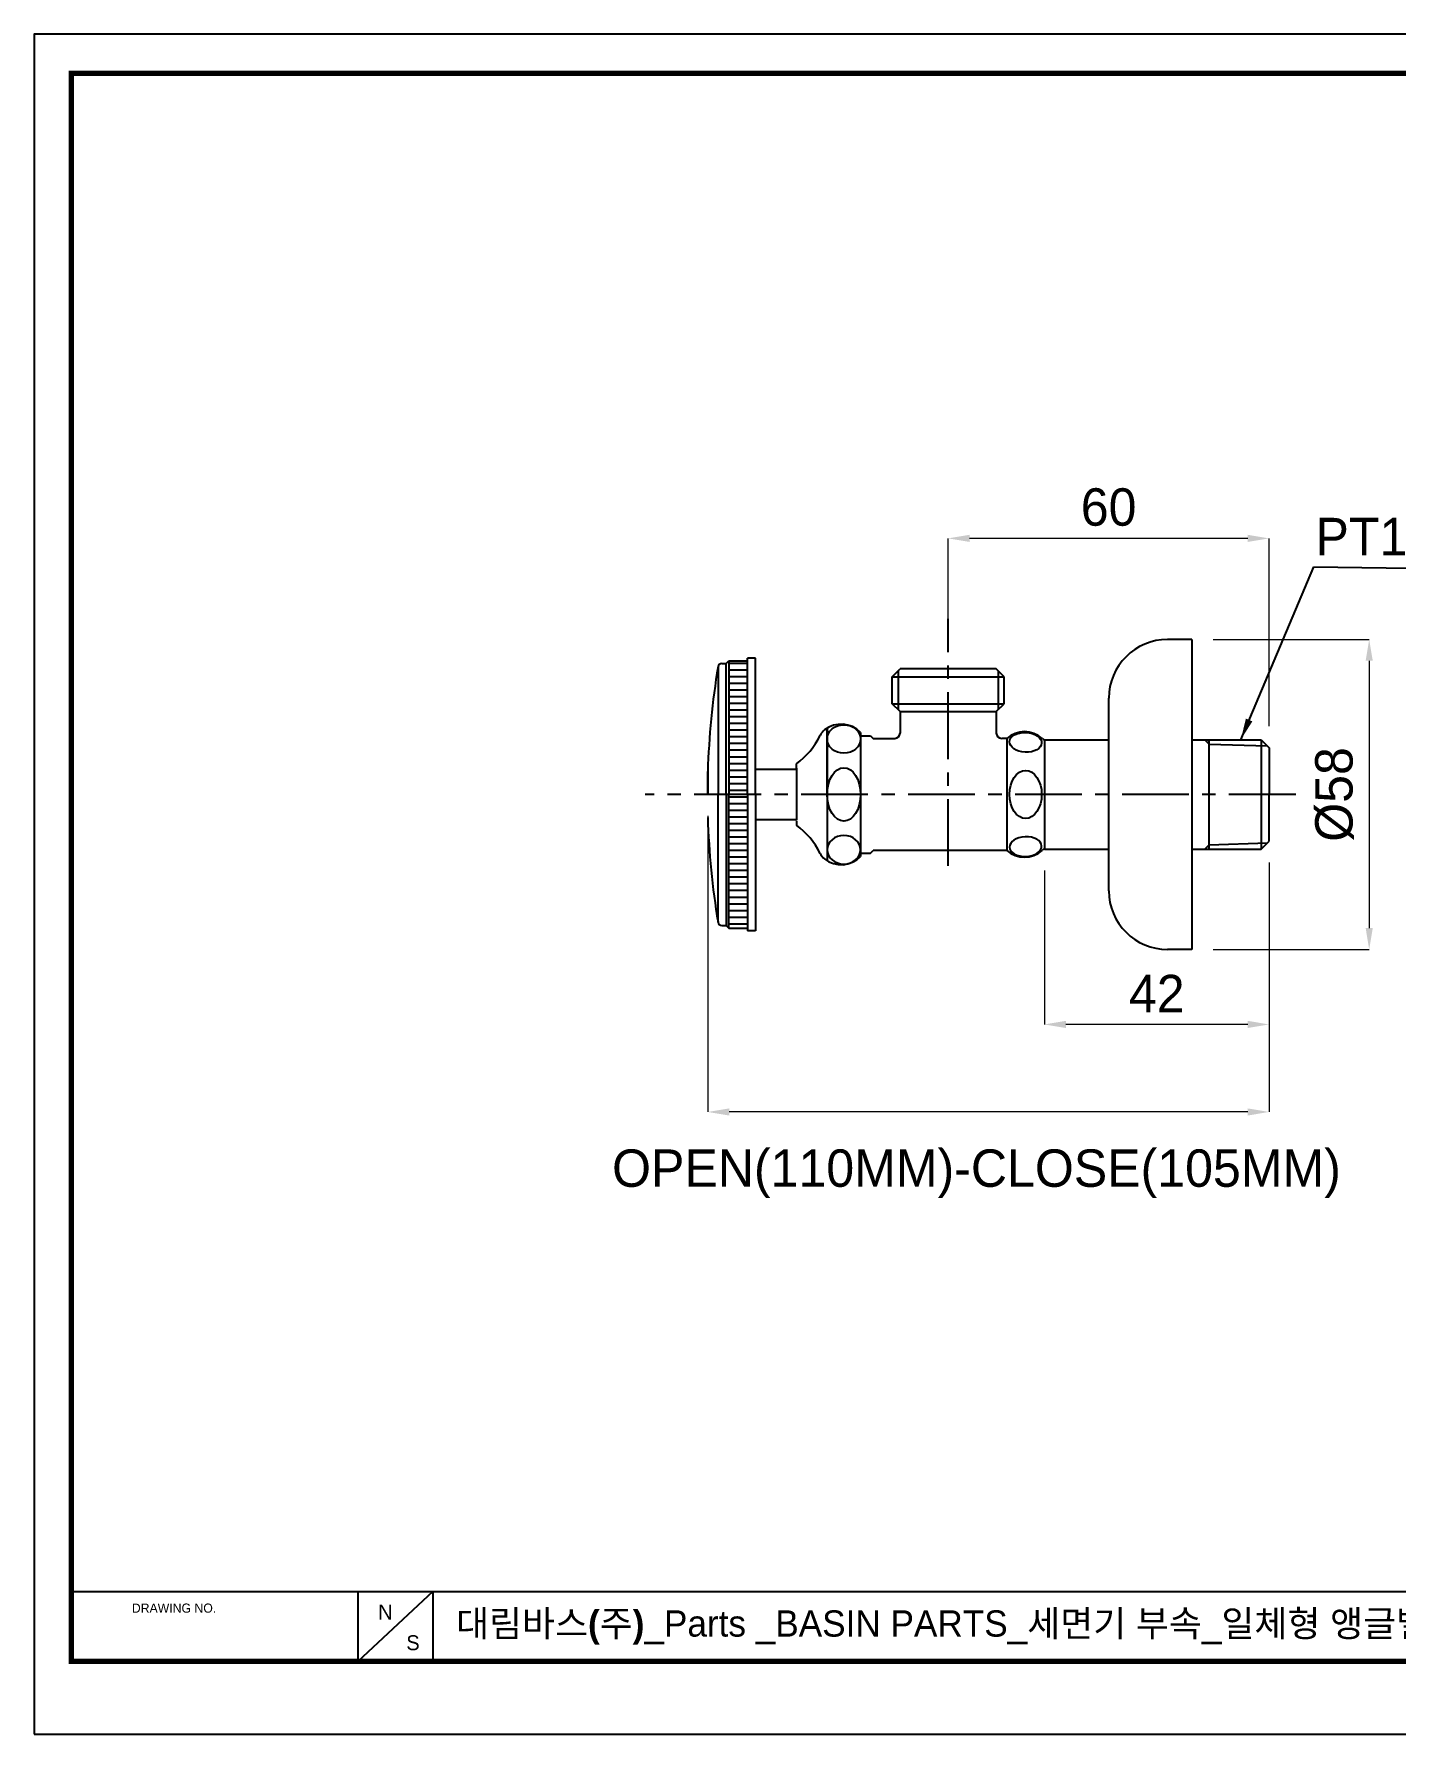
# Model space of a CAD drawing. Extents: x 0 to 434, y 0 to 318.
# Drawn here: x 0 to 254.7, y 0 to 318 of the extents above; entities that cross this region are included whole.
import ezdxf

# ---------------------------------------------------------------- set-up
doc = ezdxf.new("R2010")
doc.units = 0
doc.header["$LTSCALE"] = 10
doc.header["$MEASUREMENT"] = 0
doc.header["$PDMODE"] = 3
doc.header["$PDSIZE"] = -10
doc.linetypes.add('CENTER', pattern=[2, 1.25, -0.25, 0.25, -0.25])
doc.layers.get('0').update_dxf_attribs({"linetype": 'CONTINUOUS'})
doc.layers.get('DEFPOINTS').update_dxf_attribs({"linetype": 'CONTINUOUS'})
for name, color, linetype in [('DIM & TEXT', 4, 'CONTINUOUS'), ('DWG', 7, 'CONTINUOUS'), ('HIDDEN THIN', 40, 'CONTINUOUS')]:
    doc.layers.add(name, color=color, linetype=linetype)
doc.styles.add('Daelim Dimension', font='')
doc.styles.get('Daelim Dimension').set_extended_font_data('나눔고딕')
doc.dimstyles.new('A3', dxfattribs={"dimtxt": 3, "dimasz": 4, "dimexe": 1.25, "dimexo": 0.3, "dimtad": 1, "dimdec": 4, "dimdsep": 46, "dimcen": 0, "dimclrd": 5, "dimclre": 5, "dimclrt": 7, "dimadec": 4, "dimazin": 2, "dimtfac": 1, "dimtdec": 4, "dimtmove": 0, "dimatfit": 3, "dimfxl": 1.25, "dimarcsym": 0})
doc.dimstyles.new('DEFAULT', dxfattribs={"dimscale": 2, "dimtxt": 2, "dimasz": 2, "dimexe": 0, "dimexo": 2, "dimgap": 1, "dimtad": 1, "dimdec": 0, "dimzin": 9, "dimdsep": 46, "dimtxsty": 'Daelim Dimension', "dimcen": 0.5, "dimclrd": 5, "dimclre": 5, "dimclrt": 256, "dimadec": 1, "dimazin": 0, "dimtfac": 1, "dimtdec": 0, "dimtix": 1, "dimtmove": 0, "dimatfit": 3, "dimfxl": 1, "dimtolj": 1, "dimtzin": 1, "dimlwd": 9, "dimlwe": 9, "dimarcsym": 0})

# ---------------------------------------------------------------- blocks, each defined once
blk = doc.blocks.new('*D0')
at = {"color": 5, "lineweight": 9, "ltscale": 0.5, "transparency": 16777216}
for p, q in [((220.46, 204.75), (249.65, 204.75)), ((249.65, 200.75), (249.65, 150.75)), ((220.46, 146.75), (249.65, 146.75))]:
    blk.add_line(p, q, dxfattribs=at)
at = {"color": 5, "ltscale": 0.5, "transparency": 16777216}
for points in [[(248.99, 200.75), (250.32, 200.75), (249.65, 204.75)], [(248.99, 150.75), (250.32, 150.75), (249.65, 146.75)]]:
    blk.add_solid(points, dxfattribs=at)
at = {"layer": 'DEFPOINTS', "color": 0, "ltscale": 0.5, "transparency": 16777216}
for p in [(216.46, 204.75), (216.46, 146.75), (249.65, 146.75)]:
    blk.add_point(p, dxfattribs=at)
at = {"color": 7, "ltscale": 0.5, "transparency": 16777216, "insert": (243.18, 175.75), "char_height": 7, "attachment_point": 5, "rotation": 90, "style": 'Daelim Dimension'}
blk.add_mtext('\\A1;%%C58', dxfattribs=at)
blk = doc.blocks.new('*D1')
at = {"color": 5, "lineweight": 9, "ltscale": 0.5, "transparency": 16777216}
for p, q in [((170.93, 203.25), (170.93, 223.65)), ((226.93, 223.65), (174.93, 223.65)), ((230.93, 188.5), (230.93, 223.65))]:
    blk.add_line(p, q, dxfattribs=at)
at = {"color": 5, "ltscale": 0.5, "transparency": 16777216}
for points in [[(174.93, 224.32), (174.93, 222.99), (170.93, 223.65)], [(226.93, 224.32), (226.93, 222.99), (230.93, 223.65)]]:
    blk.add_solid(points, dxfattribs=at)
at = {"layer": 'DEFPOINTS', "color": 0, "ltscale": 0.5, "transparency": 16777216}
for p in [(170.93, 223.65), (170.93, 199.25), (230.93, 184.5)]:
    blk.add_point(p, dxfattribs=at)
at = {"color": 7, "ltscale": 0.5, "transparency": 16777216, "insert": (200.93, 229.47), "char_height": 7, "attachment_point": 5, "style": 'Daelim Dimension'}
blk.add_mtext('\\A1;60', dxfattribs=at)
blk = doc.blocks.new('*D2')
at = {"color": 5, "lineweight": 9, "ltscale": 0.5, "transparency": 16777216}
for p, q in [((230.93, 163), (230.93, 132.73)), ((188.93, 161.5), (188.93, 132.73)), ((226.93, 132.73), (192.93, 132.73))]:
    blk.add_line(p, q, dxfattribs=at)
at = {"color": 5, "ltscale": 0.5, "transparency": 16777216}
for points in [[(192.93, 133.4), (192.93, 132.06), (188.93, 132.73)], [(226.93, 133.4), (226.93, 132.06), (230.93, 132.73)]]:
    blk.add_solid(points, dxfattribs=at)
at = {"layer": 'DEFPOINTS', "color": 0, "ltscale": 0.5, "transparency": 16777216}
for p in [(188.93, 165.5), (230.93, 167), (188.93, 132.73)]:
    blk.add_point(p, dxfattribs=at)
at = {"color": 7, "ltscale": 0.5, "transparency": 16777216, "insert": (209.93, 138.51), "char_height": 7, "attachment_point": 5, "style": 'Daelim Dimension'}
blk.add_mtext('\\A1;42', dxfattribs=at)
blk = doc.blocks.new('*D3')
at = {"color": 5, "lineweight": 9, "ltscale": 0.5, "transparency": 16777216}
for p, q in [((125.98, 171.75), (125.98, 116.36)), ((230.93, 162.67), (230.93, 116.36)), ((226.93, 116.36), (129.98, 116.36))]:
    blk.add_line(p, q, dxfattribs=at)
at = {"color": 5, "ltscale": 0.5, "transparency": 16777216}
for points in [[(129.98, 117.02), (129.98, 115.69), (125.98, 116.36)], [(226.93, 117.02), (226.93, 115.69), (230.93, 116.36)]]:
    blk.add_solid(points, dxfattribs=at)
at = {"layer": 'DEFPOINTS', "color": 0, "ltscale": 0.5, "transparency": 16777216}
for p in [(125.98, 175.75), (230.93, 166.67), (125.98, 116.36)]:
    blk.add_point(p, dxfattribs=at)
at = {"color": 2, "ltscale": 0.5, "transparency": 16777216, "insert": (176.22, 104.8), "char_height": 7, "attachment_point": 5, "style": 'Daelim Dimension'}
blk.add_mtext('\\A1;OPEN(110MM)-CLOSE(105MM)', dxfattribs=at)

msp = doc.modelspace()

# ---------------------------------------------------------------- linework, layer by layer
at = {"ltscale": 0.5}
for p, q in [((179.910038, 199.2455139), (161.9550362, 199.2455139)), ((148.2957726, 175.7455139), (148.2957726, 188.1473465)), ((148.2957726, 188.1473465), (148.2957726, 163.3436813)), ((185.4198856, 171.2455444), (185.4198856, 171.2455444)), ((6.9787941, 13.616478), (6.9787941, 13.616478))]:
    msp.add_line(p, q, dxfattribs=at)
at = {"color": 5}
msp.add_line((6.9787941, 26.6445923), (356.4369831, 26.6445923), dxfattribs=at)
at = {"color": 5, "ltscale": 40}
for p, q in [((60.5459213, 26.6445923), (60.5459213, 13.5670319)), ((60.5459213, 26.6445923), (60.5459213, 13.5670319)), ((74.5421562, 26.6445923), (60.5459213, 13.5670319)), ((74.5421562, 26.6445923), (60.5459213, 13.5670319)), ((74.5421562, 26.6445923), (74.5421562, 13.5670319)), ((74.5421562, 26.6445923), (74.5421562, 13.5670319))]:
    msp.add_line(p, q, dxfattribs=at)
at = {"ltscale": 0.5}
msp.add_lwpolyline([(0, 0), (434, 0), (434, 318), (0, 318)], close=True, dxfattribs=at)
at = {"color": 5, "linetype": 'ByBlock', "lineweight": 200, "const_width": 1}
msp.add_lwpolyline([(6.9787941, 13.616478), (426.9787941, 13.616478), (426.9787941, 310.616478), (6.9787941, 310.616478)], close=True, dxfattribs=at)
at = {"ltscale": 0.5}
for centre, major_axis, ratio in [((151.4207726, 186.1235809), (-3.125, 0), 0.854074707), ((185.4088402, 185.4927368), (-3, 0.1273575), 0.6139686599), ((151.4207726, 175.7455139), (0, 5), 0.625), ((185.4088402, 175.7455139), (0, -4.5), 0.6666666667)]:
    msp.add_ellipse(centre, major_axis=major_axis, ratio=ratio, dxfattribs=at)
at = {"ltscale": 0.5, "extrusion": (0, 0, -1)}
for centre, major_axis, ratio in [((151.4207726, 165.4000473), (-3.125, 0), 0.854074707), ((185.4088402, 165.998291), (-3, -0.1273575), 0.6139686599)]:
    msp.add_ellipse(centre, major_axis=major_axis, ratio=ratio, dxfattribs=at)
at = {"layer": 'DIM & TEXT', "color": 1, "linetype": 'CENTER'}
for p, q in [((170.9325371, 162.3787155), (170.9325371, 208.6014023)), ((235.9325371, 175.7455139), (114.3018723, 175.7455139))]:
    msp.add_line(p, q, dxfattribs=at)
at = {"layer": 'DIM & TEXT', "color": 3}
for p, q in [((160.4550362, 197.7455139), (181.410038, 197.7455139)), ((160.4550362, 192.7230148), (181.410038, 192.7230148)), ((229.4325371, 185.9955139), (229.4325371, 165.4955139))]:
    msp.add_line(p, q, dxfattribs=at)
at = {"layer": 'DIM & TEXT', "color": 0}
for p, q in [((161.9325371, 191.2455139), (179.9325371, 191.2455139)), ((154.5457726, 187.3455124), (154.5457726, 164.1455154)), ((181.8851452, 186.2455139), (181.8851452, 165.2455139)), ((188.9325371, 185.9955139), (188.9325371, 165.4955139)), ((142.5457726, 180.6455154), (142.5457726, 170.9955139))]:
    msp.add_line(p, q, dxfattribs=at)
at = {"layer": 'DIM & TEXT', "color": 0, "lineweight": 30}
msp.add_line((125.9780483, 180.045517), (125.9780483, 175.7455139), dxfattribs=at)
at = {"layer": 'DWG', "color": 0}
for p, q in [((216.4627075, 204.7455139), (211.9627075, 204.7455139)), ((216.4627075, 204.7455139), (216.4627075, 146.7455139)), ((129.4142761, 200.2455139), (129.9142761, 200.7455139)), ((129.9142761, 200.7455139), (129.9142761, 175.7455139)), ((129.9142761, 200.7455139), (133.4142761, 200.7455139)), ((134.9142761, 201.2455139), (133.4142761, 201.2455139)), ((133.4142761, 175.7455139), (133.4142761, 201.2455139)), ((134.9142761, 180.4955139), (134.9142761, 201.2455139)), ((127.9001122, 199.660965), (127.9001122, 175.7455139)), ((128.5905247, 200.2455139), (129.4142761, 200.2455139)), ((129.4142761, 175.7455139), (129.4142761, 200.2455139)), ((160.4550362, 197.7455139), (161.9550362, 199.2455139)), ((160.4550362, 192.7230148), (160.4550362, 197.7455139)), ((181.410038, 197.7455139), (179.910038, 199.2455139)), ((181.410038, 192.7230148), (181.410038, 197.7455139)), ((161.9325371, 191.2455139), (160.4550362, 192.7230148)), ((161.9325371, 191.2455139), (161.9325371, 187.2455139)), ((179.9325371, 191.2455139), (181.410038, 192.7230148)), ((179.9325371, 191.2455139), (179.9325371, 187.2455139)), ((200.9627075, 157.7455139), (200.9627075, 193.7455139)), ((154.5457726, 186.7455139), (156.4325371, 186.7455139)), ((156.4325371, 186.7455139), (156.9325371, 186.2455139)), ((156.9325371, 186.2455139), (160.9325371, 186.2455139)), ((181.8851452, 186.2455139), (180.9325371, 186.2455139)), ((188.9325371, 185.9955139), (200.9627075, 185.9955139)), ((216.4627075, 185.9955139), (229.4325371, 185.9955139)), ((229.4325371, 185.9955139), (230.9325371, 184.4955139)), ((230.9325371, 184.4955139), (230.9325371, 175.7455139)), ((142.5457726, 180.6455154), (142.5457726, 181.4955139)), ((134.9142761, 175.7455139), (134.9142761, 180.4955139)), ((134.9142761, 180.4955139), (142.5457726, 180.4955139)), ((127.9001122, 151.8300629), (127.9001122, 175.7455139)), ((129.4142761, 175.7455139), (129.4142761, 151.2455139)), ((129.9142761, 150.7455139), (129.9142761, 175.7455139)), ((133.4142761, 175.7455139), (133.4142761, 150.2455139)), ((134.9142761, 175.7455139), (134.9142761, 170.9955139)), ((230.9325371, 166.9955139), (230.9325371, 175.7455139)), ((134.9142761, 170.9955139), (134.9142761, 150.2455139)), ((142.5457726, 170.9955139), (134.9142761, 170.9955139)), ((142.5457726, 170.8455124), (142.5457726, 169.9955139)), ((188.9325371, 165.4955139), (200.9627075, 165.4955139)), ((216.4627075, 165.4955139), (229.4325371, 165.4955139)), ((229.4325371, 165.4955139), (230.9325371, 166.9955139)), ((154.5457726, 164.7455139), (156.4325371, 164.7455139)), ((156.4325371, 164.7455139), (156.9325371, 165.2455139)), ((181.8851452, 165.2455139), (156.9325371, 165.2455139)), ((128.5905247, 151.2455139), (129.4142761, 151.2455139)), ((129.4142761, 151.2455139), (129.9142761, 150.7455139)), ((129.9142761, 150.7455139), (133.4142761, 150.7455139)), ((134.9142761, 150.2455139), (133.4142761, 150.2455139)), ((216.4627075, 146.7455139), (211.9627075, 146.7455139))]:
    msp.add_line(p, q, dxfattribs=at)
at = {"layer": 'DWG', "color": 3}
msp.add_line((219.7451077, 165.4955139), (219.7451077, 185.9681931), dxfattribs=at)
at = {"layer": 'DWG', "color": 0}
for centre, radius, start, end in [((211.9627075, 193.7455139), 11, 90, 180), ((270.9142761, 175.7455139), 145, 170.506704384, 178.300617031), ((128.5905247, 199.545517), 0.7, 90, 170.506704384), ((149.683939, 185.4625092), 3, 128.417881147, 154.171630112), ((150.9267254, 183.8955154), 5, 43.630252757, 128.417881147), ((134.3821602, 192.8689651), 14, 305.66970927, 334.171630112), ((160.9325371, 187.2455139), 1, 270, 0), ((180.9325371, 187.2455139), 1, 180, 270), ((185.1923351, 182.4955139), 5, 48.590370993, 131.409629007), ((188.9325371, 186.4955139), 0.5, 209.999985077, 270), ((270.9142761, 175.7455139), 145, 181.699382969, 189.493295616), ((134.3821602, 158.6220627), 14, 25.828369888, 54.33029073), ((188.9325371, 164.9955139), 0.5, 90, 150.000014923), ((149.683939, 166.0285187), 3, 205.828369888, 231.582118853), ((150.9267254, 167.5955124), 5, 231.582118853, 316.369747243), ((185.1923351, 168.9955139), 5, 228.590370993, 311.409629007), ((211.9627075, 157.7455139), 11, 180, 270), ((128.5905247, 151.9455109), 0.7, 189.493295616, 270)]:
    msp.add_arc(centre, radius, start, end, dxfattribs=at)
at = {"layer": 'HIDDEN THIN', "color": 0}
for p, q in [((133.4142761, 200.2552032), (129.9142761, 200.2552032)), ((133.4142761, 199.0052032), (129.9142761, 199.0052032)), ((133.4142761, 197.7552032), (129.9142761, 197.7552032)), ((133.4142761, 196.5052032), (129.9142761, 196.5052032)), ((133.4142761, 195.2552032), (129.9142761, 195.2552032)), ((133.4142761, 194.0052032), (129.9142761, 194.0052032)), ((133.4142761, 192.7552032), (129.9142761, 192.7552032)), ((133.4142761, 191.5052032), (129.9142761, 191.5052032)), ((133.4142761, 190.2552032), (129.9142761, 190.2552032)), ((133.4142761, 189.0052032), (129.9142761, 189.0052032)), ((133.4142761, 187.7552032), (129.9142761, 187.7552032)), ((133.4142761, 186.5052032), (129.9142761, 186.5052032)), ((133.4142761, 185.2552032), (129.9142761, 185.2552032)), ((133.4142761, 184.0052032), (129.9142761, 184.0052032)), ((133.4142761, 182.7552032), (129.9142761, 182.7552032)), ((133.4142761, 181.5052032), (129.9142761, 181.5052032)), ((133.4142761, 180.2552032), (129.9142761, 180.2552032)), ((133.4142761, 179.0052032), (129.9142761, 179.0052032)), ((133.4142761, 177.7552032), (129.9142761, 177.7552032)), ((133.4142761, 176.5052032), (129.9142761, 176.5052032)), ((133.4142761, 175.2552032), (129.9142761, 175.2552032)), ((133.4142761, 174.0052032), (129.9142761, 174.0052032)), ((133.4142761, 172.7552032), (129.9142761, 172.7552032)), ((133.4142761, 171.5052032), (129.9142761, 171.5052032)), ((133.4142761, 170.2552032), (129.9142761, 170.2552032)), ((133.4142761, 169.0052032), (129.9142761, 169.0052032)), ((133.4142761, 167.7552032), (129.9142761, 167.7552032)), ((133.4142761, 166.5052032), (129.9142761, 166.5052032)), ((133.4142761, 165.2552032), (129.9142761, 165.2552032)), ((133.4142761, 164.0052032), (129.9142761, 164.0052032)), ((133.4142761, 162.7552032), (129.9142761, 162.7552032)), ((133.4142761, 161.5052032), (129.9142761, 161.5052032)), ((133.4142761, 160.2552032), (129.9142761, 160.2552032)), ((133.4142761, 159.0052032), (129.9142761, 159.0052032)), ((133.4142761, 157.7552032), (129.9142761, 157.7552032)), ((133.4142761, 156.5052032), (129.9142761, 156.5052032)), ((133.4142761, 155.2552032), (129.9142761, 155.2552032)), ((133.4142761, 154.0052032), (129.9142761, 154.0052032)), ((133.4142761, 152.7552032), (129.9142761, 152.7552032)), ((133.4142761, 151.5052032), (129.9142761, 151.5052032))]:
    msp.add_line(p, q, dxfattribs=at)
at = {"layer": 'HIDDEN THIN', "color": 3}
for p, q in [((161.5825367, 198.8730164), (161.5825367, 191.5955124)), ((180.2825375, 198.8730164), (180.2825375, 191.5955124)), ((218.9325371, 185.9681931), (219.7451077, 185.1556244)), ((219.7451077, 185.1556244), (230.6120205, 184.8160324)), ((218.9325371, 165.5228348), (219.7451077, 166.3354034)), ((219.7451077, 166.3354034), (230.6120205, 166.6749954))]:
    msp.add_line(p, q, dxfattribs=at)

# ---------------------------------------------------------------- texts
at = {"color": 5, "ltscale": 40, "style": 'Daelim Dimension'}
msp.add_text('DRAWING NO.', height=1.712674179, dxfattribs=at).set_placement((18.2940636, 22.6881332))
at = {"color": 7, "ltscale": 0.5, "insert": (265.8827934, 223.9451599), "char_height": 7, "attachment_point": 5, "style": 'Daelim Dimension'}
msp.add_mtext('\\A1;PT1/2x14TH', dxfattribs=at)
at = {"char_height": 2.802749, "width": 3.911540375, "attachment_point": 1, "style": 'Daelim Dimension'}
for s, insert in [('N', (64.3527126, 24.1927872)), ('S', (69.6119022, 18.480072))]:
    msp.add_mtext(s, dxfattribs=dict(at, insert=insert))
at = {"color": 2, "insert": (78.9222679, 23.1287689), "char_height": 4.914, "width": 290.670290777, "attachment_point": 1, "style": 'Daelim Dimension'}
msp.add_mtext('{\\fPretendard Variable SemiBold|b0|i0|c129|p2;대림바스(주)}_Parts _BASIN PARTS_세면기 부속_일체형 앵글밸브_DL P4010', dxfattribs=at)

# ---------------------------------------------------------------- dimensions: what is measured, and where the dimension line sits
at = {"color": 5, "ltscale": 0.5}
for base, p1, p2, picture, middle in [((170.9325371, 223.6546936), (230.9325371, 184.4955139), (170.9325371, 199.2455139), '*D1', (200.9325371, 229.4651371)), ((188.9325371, 132.7315826), (230.9325371, 166.9955139), (188.9325371, 165.4955139), '*D2', (209.9325371, 138.5069761))]:
    dim = msp.add_linear_dim(base=base, p1=p1, p2=p2, dimstyle='DEFAULT', override={"dimtxt": 3.5, "dimdec": 6, "dimclrd": 5, "dimclre": 5, "dimclrt": 7}, dxfattribs=at)
    dim.commit()
    dim.dimension.update_dxf_attribs({"geometry": picture, "text_midpoint": middle})
dim = msp.add_linear_dim(base=(249.652874, 146.7455139), p1=(216.4627075, 204.7455139), p2=(216.4627075, 146.7455139), angle=90, text='%%C<>', dimstyle='DEFAULT', override={"dimtxt": 3.5, "dimclrd": 5, "dimclre": 5, "dimclrt": 7}, dxfattribs=at)
dim.commit()
dim.dimension.update_dxf_attribs({"geometry": '*D0', "text_midpoint": (243.1814863, 175.7455139)})
dim = msp.add_linear_dim(base=(125.9780483, 116.3569717), p1=(230.9325371, 166.6749954), p2=(125.9780483, 175.7455139), text='OPEN(110MM)-CLOSE(105MM)', dimstyle='DEFAULT', override={"dimtxt": 3.5, "dimclrd": 5, "dimclre": 5, "dimclrt": 2, "dimtmove": 2}, dxfattribs=at)
dim.commit()
dim.dimension.update_dxf_attribs({"geometry": '*D3', "text_midpoint": (176.2186985, 104.7977676), "dimtype": 128})

# ---------------------------------------------------------------- leaders
at = {"color": 0}
msp.add_leader([(225.6410828, 185.9955139), (239.3083076, 218.3050003), (294.1149616, 217.5881729)], dimstyle='A3', dxfattribs=at)

doc.saveas('drawing.dxf')
